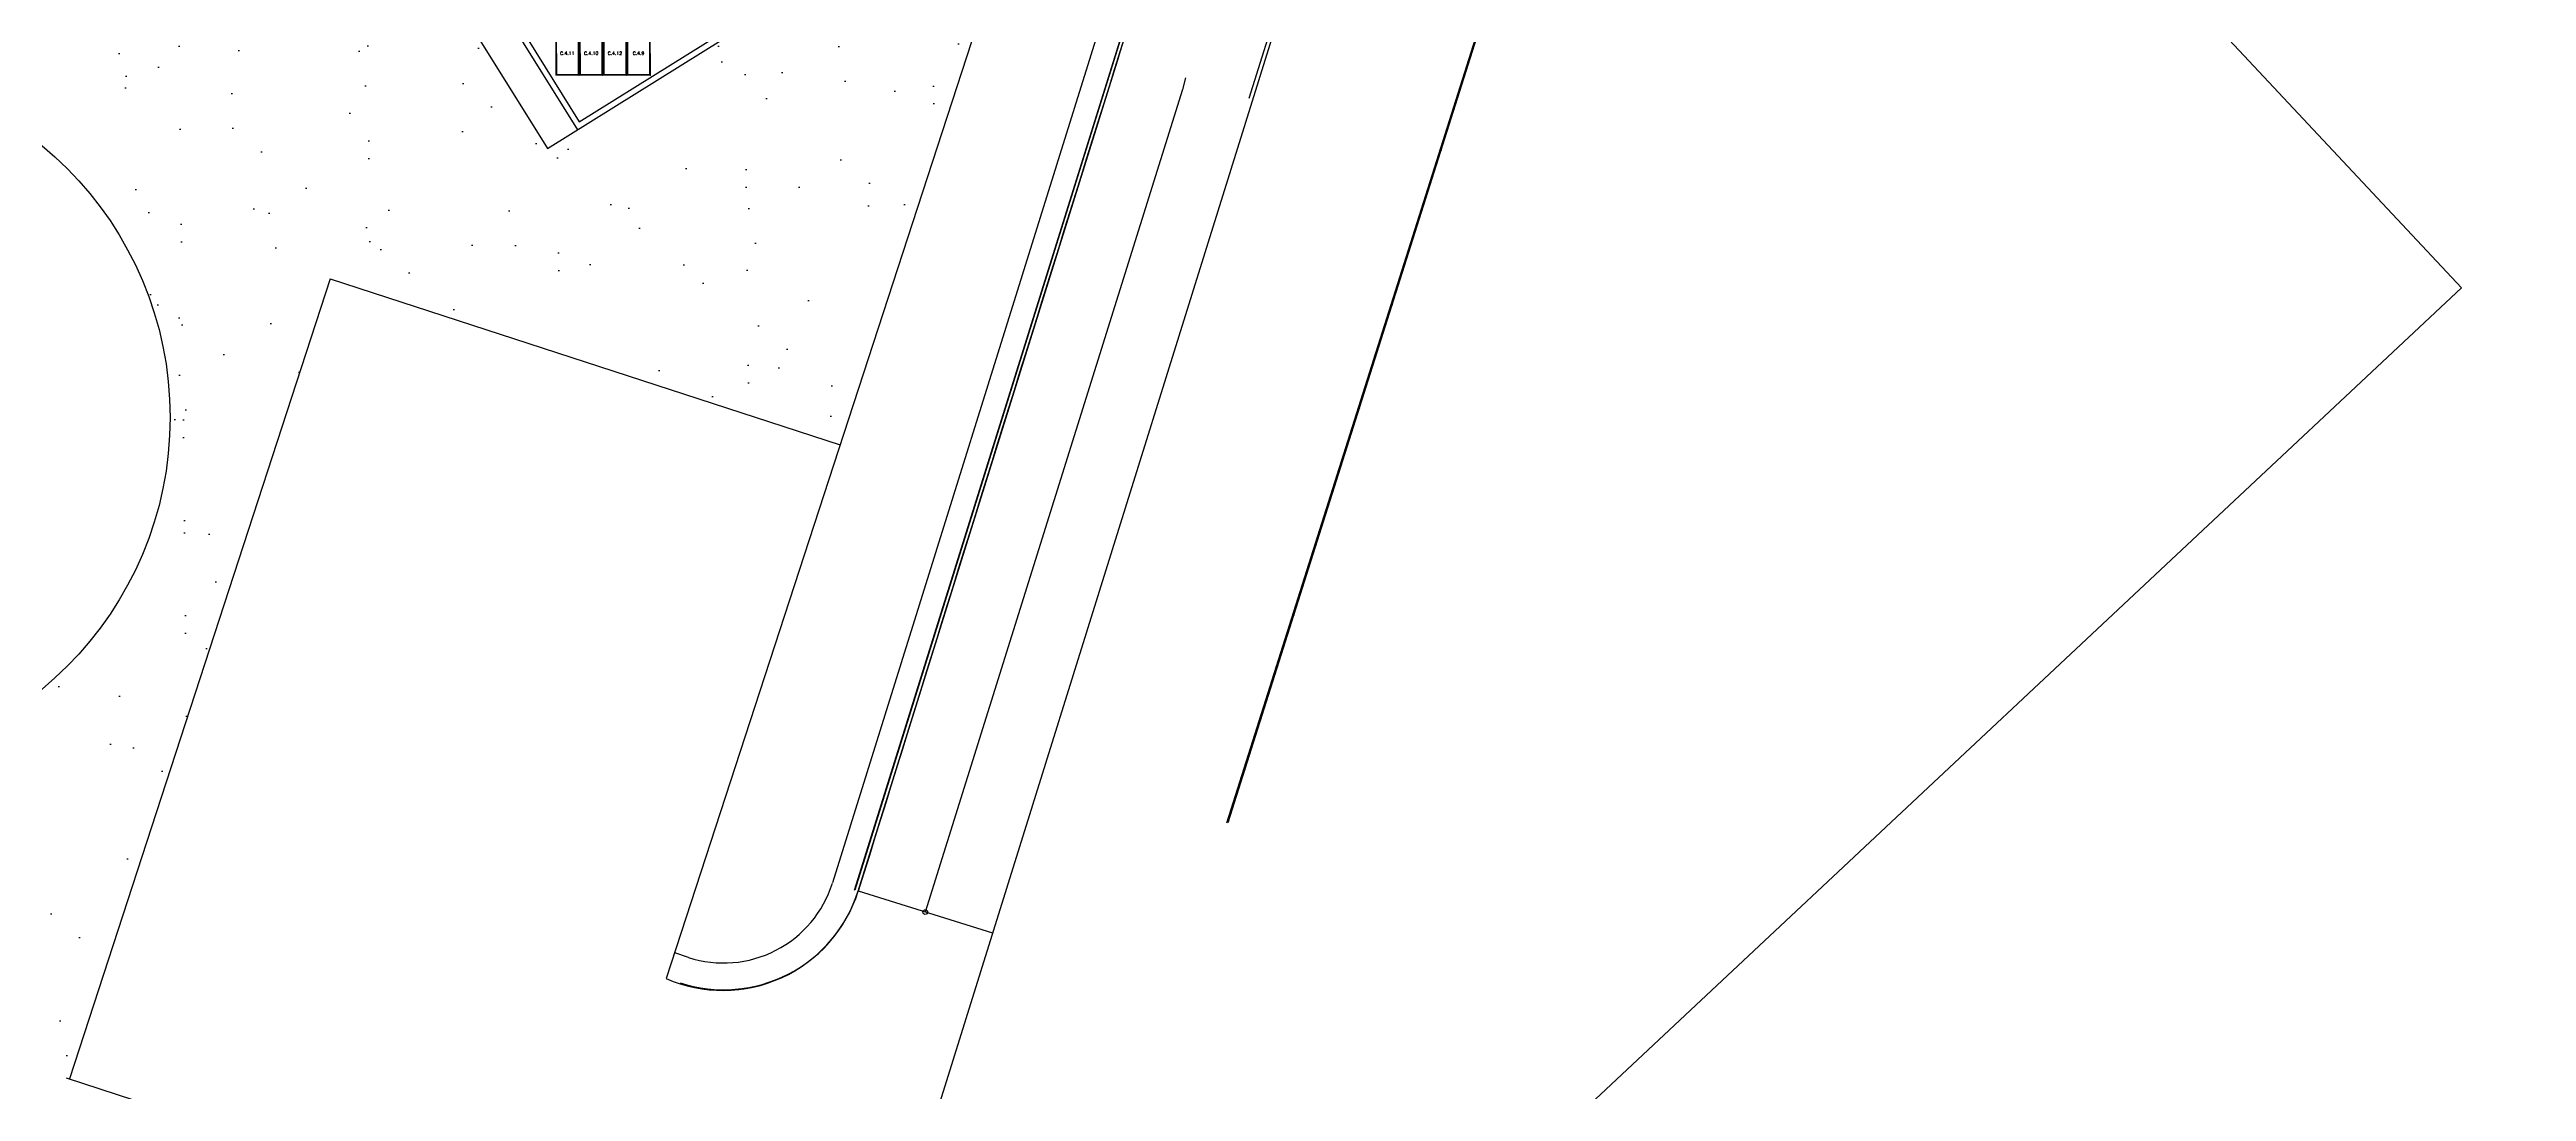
# Model space of a CAD drawing. Header units: metres. Extents: x 1796 to 5645, y -4719 to 2384.
# Drawn here: x 2066.2 to 2171.7, y -1271.9 to -1227.5 of the extents above; entities that cross this region are included whole.
import ezdxf

# ---------------------------------------------------------------- set-up
doc = ezdxf.new("R2010")
doc.units = ezdxf.units.M
doc.header["$MEASUREMENT"] = 0
doc.layers.add('ARQUITETURA', color=253, linetype='CONTINUOUS')
doc.layers.add('MÓDULOS FV', color=7, linetype='CONTINUOUS')
doc.layers.add('MOD_ALOCADOS_A', color=5, linetype='CONTINUOUS', lineweight=9)
doc.layers.add('MODULOS_PV', color=2, linetype='CONTINUOUS', lineweight=9)
doc.styles.add('R120-500', font='romans.shx', dxfattribs={"height": 1.5})

# ---------------------------------------------------------------- blocks, each defined once
blk = doc.blocks.new('modulo')
at = {"layer": 'MODULOS_PV', "color": 8}
for p, q in [((-1.38, 1.34), (-1.43, 1.34)), ((-0.75, 2.01), (-0.75, 2.06)), ((-0.05, 0.1), (-0.05, 0.05)), ((0.58, 0.77), (0.63, 0.77))]:
    blk.add_line(p, q, dxfattribs=at)
for points in [[(-1.43, 1.34), (-0.75, 2.06), (0.63, 0.77), (-0.05, 0.05)], [(-1.38, 1.34), (-0.75, 2.01), (0.58, 0.77), (-0.05, 0.1)]]:
    blk.add_lwpolyline(points, close=True, dxfattribs=at)
for points in [[(-0.96, 1.5), (-0.93, 1.48), (-0.92, 1.49), (-0.94, 1.51)], [(-0.88, 1.58), (-0.86, 1.56), (-0.87, 1.55), (-0.89, 1.57)]]:
    blk.add_lwpolyline(points, dxfattribs=at)
at = {"layer": 'MODULOS_PV', "color": 1}
blk.add_circle((-0.96, 1.4), 0.0332, dxfattribs=at)
at = {"layer": 'MODULOS_PV', "color": 8}
blk.add_circle((-0.79, 1.59), 0.0332, dxfattribs=at)
blk.add_open_spline([(-0.99, 1.47), (-1.01, 1.49), (-1.03, 1.51), (-1.05, 1.53), (-1.05, 1.53), (-1.05, 1.53), (-1.05, 1.54), (-1.05, 1.54), (-1.05, 1.54), (-1.01, 1.58), (-0.97, 1.63), (-0.92, 1.67), (-0.92, 1.67), (-0.92, 1.67), (-0.92, 1.67), (-0.92, 1.67), (-0.92, 1.67), (-0.9, 1.65), (-0.88, 1.63), (-0.86, 1.61), (-0.85, 1.61), (-0.85, 1.61), (-0.85, 1.61), (-0.85, 1.61), (-0.86, 1.61), (-0.9, 1.56), (-0.94, 1.52), (-0.98, 1.47), (-0.98, 1.47), (-0.98, 1.47), (-0.98, 1.47), (-0.98, 1.47), (-0.99, 1.47)], degree=3, knots=[0, 0, 0, 0, 1, 1, 1, 1.002534, 1.003925, 1.008052, 1.008052, 1.008052, 2.008052, 2.008052, 2.008052, 2.012179, 2.01357, 2.016104, 2.016104, 2.016104, 3.016104, 3.016104, 3.016104, 3.018638, 3.02003, 3.024156, 3.024156, 3.024156, 4.024156, 4.024156, 4.024156, 4.028283, 4.029675, 4.032208, 4.032208, 4.032208, 4.032208], dxfattribs=at)
at = {"layer": 'MODULOS_PV', "color": 1, "insert": (-1, 1.41), "char_height": 0.0572, "width": 0.1075, "attachment_point": 1, "rotation": 46.8722}
blk.add_mtext('+', dxfattribs=at)
at = {"layer": 'MODULOS_PV', "color": 8, "insert": (-0.83, 1.6), "char_height": 0.0572, "width": 0.1075, "attachment_point": 1, "rotation": 46.8722}
blk.add_mtext('-', dxfattribs=at)

msp = doc.modelspace()

# ---------------------------------------------------------------- hatches: boundary and pattern name
at = {"layer": 'ARQUITETURA'}
h = msp.add_hatch(dxfattribs=at)
h.set_pattern_fill('AR-SAND', color=116, scale=3, angle=-46.877, style=0)
h.set_pattern_definition([(350.62296, (1466.5355, -762.2295), (4.089919, 4.08927), [0, -4.56, 0, -5.1, 0, -4.875]), (320.623, (1466.5355, -762.2295), (9.808834, 1.91215), [0, -2.46, 0, -4.11, 0, -1.575]), (280.62296, (1464.013, -759.536), (6.39856, -6.807323), [0, -1.5, 0, -5.4, 0, -7.05]), (270.623, (1464.013, -759.536), (8.08648, -4.78256), [0, -0.75, 0, -3.54, 0, -4.05])])
edge = h.paths.add_edge_path(flags=16)
edge.add_arc((2066.29, -1207.21), 1.5, 0, 360)
edge = h.paths.add_edge_path(flags=16)
edge.add_arc((2057.6, -1198.56), 1.5, 0, 360)
edge = h.paths.add_edge_path(flags=16)
edge.add_arc((2073.67, -1217.85), 1.5, 0, 360)
edge = h.paths.add_edge_path()
edge.add_line((2077.35, -1309.79), (2085.45, -1302.21))
edge.add_line((2085.45, -1302.21), (2073.24, -1273.43))
edge.add_line((2073.24, -1273.43), (2067.01, -1271.4))
edge.add_line((2067.01, -1271.4), (2078.13, -1237.3))
edge.add_line((2078.13, -1237.3), (2099.86, -1244.38))
edge.add_line((2099.86, -1244.38), (2105.89, -1225.89))
edge.add_line((2105.89, -1225.89), (2099.91, -1223.94))
edge.add_line((2099.91, -1223.94), (2088.66, -1230.95))
edge.add_line((2088.66, -1230.95), (2087.39, -1231.75))
edge.add_line((2087.39, -1231.75), (2081.3, -1221.99))
edge.add_line((2081.3, -1221.99), (2075.32, -1212.4))
edge.add_arc((2015.07, -1249.96), 71, 31.9396, 58.4036)
edge.add_line((2052.27, -1189.48), (2051.64, -1190.5))
edge.add_line((2051.64, -1190.5), (2053.79, -1191.88))
edge.add_line((2053.79, -1191.88), (2048.27, -1200.82))
edge.add_line((2048.27, -1200.82), (2046.14, -1199.88))
edge.add_line((2046.14, -1199.88), (2045.08, -1201.6))
edge.add_line((2045.08, -1201.6), (2040.55, -1199.6))
edge.add_line((2040.55, -1199.6), (2026.15, -1232.21))
edge.add_line((2026.15, -1232.21), (2038.65, -1250.54))
edge.add_line((2038.65, -1250.54), (2041.81, -1254.47))
edge.add_line((2041.81, -1254.47), (2044.46, -1252.42))
edge.add_arc((2056.3, -1243.21), 15, -76.2429, 217.8803, ccw=False)
edge.add_line((2059.86, -1257.78), (2060.07, -1259.08))
edge.add_line((2060.07, -1259.08), (2062.97, -1258.62))
edge.add_line((2062.97, -1258.62), (2063.46, -1261.73))
edge.add_line((2063.46, -1261.73), (2056.4, -1262.84))
edge.add_line((2056.4, -1262.84), (2055.91, -1259.73))
edge.add_line((2055.91, -1259.73), (2057.58, -1259.47))
edge.add_line((2057.58, -1259.47), (2057.38, -1258.17))
edge.add_arc((2056.3, -1243.21), 15, 229.7345, 274.1253, ccw=False)
edge.add_line((2046.6, -1254.65), (2042.75, -1259.16))
edge.add_line((2042.75, -1259.16), (2047.01, -1260.55))
edge.add_line((2047.01, -1260.55), (2045.3, -1265.81))
edge.add_line((2045.3, -1265.81), (2040.35, -1264.19))
edge.add_line((2040.35, -1264.19), (2039.01, -1268.28))
edge.add_line((2039.01, -1268.28), (2061.18, -1275.51))
edge.add_line((2061.18, -1275.51), (2054.05, -1297.38))
edge.add_line((2054.05, -1297.38), (2078.77, -1305.44))
edge.add_line((2078.77, -1305.44), (2077.35, -1309.79))

# ---------------------------------------------------------------- linework, layer by layer
for p, q in [((1971.88, -1027.28), (2168.97, -1237.68)), ((2123.75, -1209.46, 0), (2100.96, -1282.47)), ((2117.3, -1229.61), (2123.6, -1209.42, 0)), ((2076.6, -1211.6), (2088.66, -1230.95)), ((2076.81, -1211.47), (2088.74, -1230.61)), ((2075.32, -1212.4), (2087.39, -1231.75)), ((2115.76, -1214.46, 0), (2100.49, -1263.35)), ((2100.48, -1263.35), (2115.23, -1216.14)), ((2100.63, -1263.4), (2115.37, -1216.18)), ((2116.35, -1260.48, 0), (2130.32, -1216.39, 0)), ((2116.4, -1260.47, 0), (2130.36, -1216.4, 0)), ((2087.39, -1231.75), (2105.33, -1220.56)), ((2088.74, -1230.61), (2103.59, -1221.35)), ((2112.68, -1220.94, 0), (2099.53, -1263.05, 0)), ((2105.89, -1225.89), (2092.45, -1267.12)), ((2111.74, -1227.8), (2100.63, -1263.39)), ((2114.59, -1228.73), (2114.45, -1229.23)), ((2114.45, -1229.23), (2103.49, -1264.29)), ((2078.13, -1237.3), (2067.01, -1271.4)), ((2078.13, -1237.3), (2067.01, -1271.4)), ((2078.13, -1237.3), (2099.86, -1244.38)), ((2168.97, -1237.68), (2020.74, -1376.52)), ((2100.63, -1263.39), (2106.35, -1265.18)), ((2093.4, -1266.22), (2092.81, -1266.03)), ((2066.87, -1271.35), (2100.96, -1282.47))]:
    msp.add_line(p, q, dxfattribs=at)
for centre, radius in [((2056.3, -1243.21), 15), ((2125.46, -1231.81, 0), 0.025), ((2124.76, -1234.01, 0), 0.025), ((2124.06, -1236.21, 0), 0.025), ((2123.37, -1238.41, 0), 0.025), ((2122.67, -1240.62, 0), 0.025), ((2121.97, -1242.82, 0), 0.025), ((2121.27, -1245.02, 0), 0.025), ((2120.57, -1247.22, 0), 0.025), ((2119.88, -1249.42, 0), 0.025), ((2119.18, -1251.63, 0), 0.025), ((2118.48, -1253.83, 0), 0.025), ((2117.78, -1256.03, 0), 0.025), ((2117.09, -1258.23, 0), 0.025), ((2116.39, -1260.44, 0), 0.025), ((2103.49, -1264.29), 0.1)]:
    msp.add_circle(centre, radius, dxfattribs=at)
for centre, radius, start, end in [((13583.71, -4824.43, 0), 12022.56, 162.527311, 162.770734), ((2094.86, -1261.58), 6.05, 246.4622, 342.4753), ((2094.9, -1261.6), 6, 251.9396, 342.6638), ((2094.9, -1261.61), 4.85, 251.9348, 342.6589)]:
    msp.add_arc(centre, radius, start, end, dxfattribs=at)

# ---------------------------------------------------------------- block references
at = {"layer": 'MÓDULOS FV', "rotation": 313.12783086684}
for p in [(2087.74, -1228.7), (2088.75, -1228.7), (2089.77, -1228.7), (2090.78, -1228.7)]:
    msp.add_blockref('modulo', p, dxfattribs=at)

# ---------------------------------------------------------------- texts
at = {"layer": 'MOD_ALOCADOS_A', "color": 3, "char_height": 0.14, "attachment_point": 5, "style": 'R120-500'}
for s, insert in [('C.4.11', (2088.23, -1227.69)), ('C.4.10', (2089.25, -1227.69)), ('C.4.12', (2090.26, -1227.69)), ('C.4.9', (2091.27, -1227.69))]:
    msp.add_mtext_dynamic_manual_height_columns(s, width=0.992, gutter_width=7.5, heights=[0], dxfattribs=dict(at, insert=insert))

doc.saveas('drawing.dxf')
